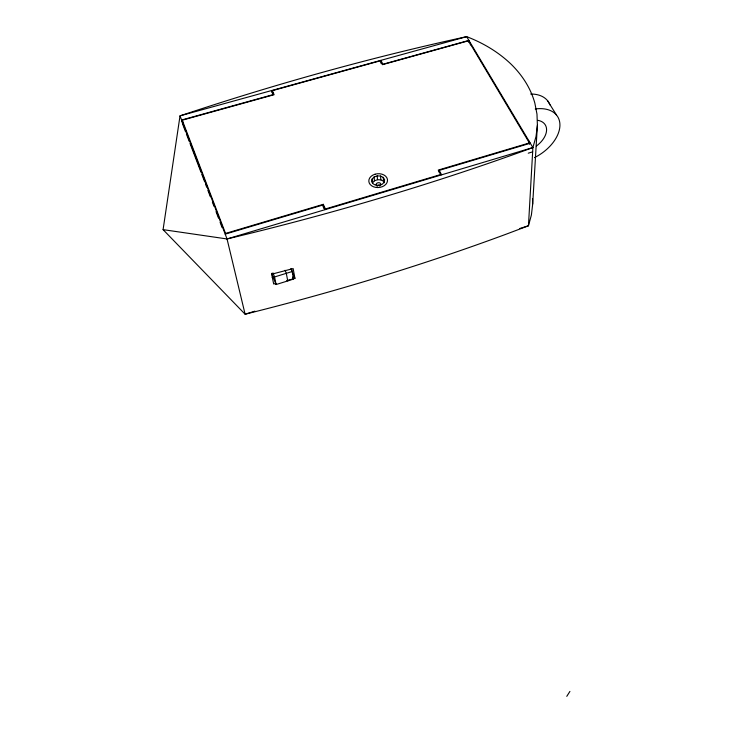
<?xml version="1.0" encoding="UTF-8"?>
<svg xmlns="http://www.w3.org/2000/svg" width="733" height="733" viewBox="0 0 733 733"><rect width="100%" height="100%" fill="white"/><g stroke="black" fill="none" stroke-linecap="round" stroke-linejoin="round"><path stroke-width="1.1" d="M470.357 44.97L470.357 42.771M528.539 142.605L528.649 140.443M529.528 144.273L529.647 142.12M537.39 125.27L536.034 136.475L532.891 147.562L528.456 225.791L506.54 234.047A1282.97 587.325 -8.4 0 1 245.106 314.219L163.083 229.64L180.025 115.851C274.105 84.497 369.744 57.733 466.655 36.65C482.836 42.816 497.982 51.786 510.599 63.716A143.017 102.024 -3.2 0 1 534.843 103.115L536.977 114.101L537.39 125.27L532.689 204.058L531.398 214.989L528.456 225.791L519.734 228.513M372.126 179.054L371.75 181.537C373.024 185.87 378.897 186.109 382.26 184.221L384.248 182.132L384.596 179.649L383.24 177.423L380.528 176.039L377.193 175.883L374.114 176.983L372.126 179.054L372.474 182.883L374.462 180.813L377.522 179.713L380.839 179.878L383.542 181.253L384.449 182.737M566.774 696.35L569.917 691.421M287.739 280.931L293.539 279.062L292.174 271.531L274.573 276.946L276.094 284.532L287.739 280.931L286.31 273.336L285.064 270.285M254.91 311.149L245.106 314.219L227.038 238.949L180.025 115.851L466.655 36.65L532.891 147.562A1356.151 577.971 -8 0 1 227.038 238.958L163.083 229.64M272.2 277.376L274.279 276.735M323.299 204.324L225.535 233.442L182.251 120.194L274.124 94.704L272.319 90.672L380.363 60.784L382.415 64.669L468.479 40.791L529.391 142.944L438.252 170.083L440.615 174.555L325.388 208.978L323.299 204.324L323.894 208.538M225.205 234.139L322.941 205.011L325.031 209.675M439.287 172.502L439.223 170.368L530.307 143.228M227.038 238.949L532.891 147.562M528.264 153.179L532.653 151.859M291.12 279.42L294.923 278.393L293.154 268.58L271.677 274.197L273.666 283.983L275.846 283.414M286.759 280.565L290.03 279.713M547.487 100.604L556.521 115.072M439.223 170.368L441.596 174.839M290.919 268.489L294.923 278.393M292.705 277.037L293.539 279.062M272.933 272.859L274.573 276.946M271.613 273.327L276.094 284.532M182.709 124.317L185.559 131.775M186.374 133.901L189.215 141.359M190.03 143.494L201.007 172.255M201.813 174.381L204.663 181.839M205.478 183.974L206.697 187.162M207.915 190.36L210.353 196.756M212.387 202.079L214.009 206.339M216.043 211.663L218.48 218.058M220.102 222.319L222.136 227.642M182.251 120.194L183.342 124.5M182.435 123.236L181.619 120.01L273.436 94.539L271.631 90.507L271.998 92.688M291.587 269.103L291.991 271.292M272.319 90.672L272.878 93.934M322.941 205.011L323.244 207.118M374.114 176.983L374.462 180.813M377.193 175.883L377.522 179.713M380.528 176.039L380.839 179.878M383.24 177.423L383.542 181.253M381.114 63.597L380.876 60.372L382.928 64.257L468.9 40.416L468.9 42.569M532.515 198.597L532.689 204.058M535.273 108.96A35.816 22.659 -32.3 0 1 559.93 125.343A35.816 22.659 -32.3 0 1 534.485 157.632M530.692 94.026A35.486 22.833 -32.5 0 1 549.97 104.947M537.811 120.34A21.055 13.322 -32.3 0 1 536.272 146.114M377.724 185.715A2.327 1.723 -4.2 0 1 380.042 185.651M377.33 185.953A2.336 1.723 -4.2 0 1 376.432 183.708A2.336 1.723 -4.2 0 1 379.447 182.81A2.336 1.723 -4.2 0 1 380.693 184.954M380.28 185.486A2.336 1.723 -4.2 0 1 379.657 185.889M376.954 185.898A2.327 1.723 -4.2 0 1 379.896 185.431M375.058 174.207L372.886 175.095A9.364 6.909 -4.2 0 0 373.427 186.75A9.364 6.909 -4.2 0 0 387.482 180.987A9.364 6.909 -4.2 0 0 375.058 174.207"/></g></svg>
